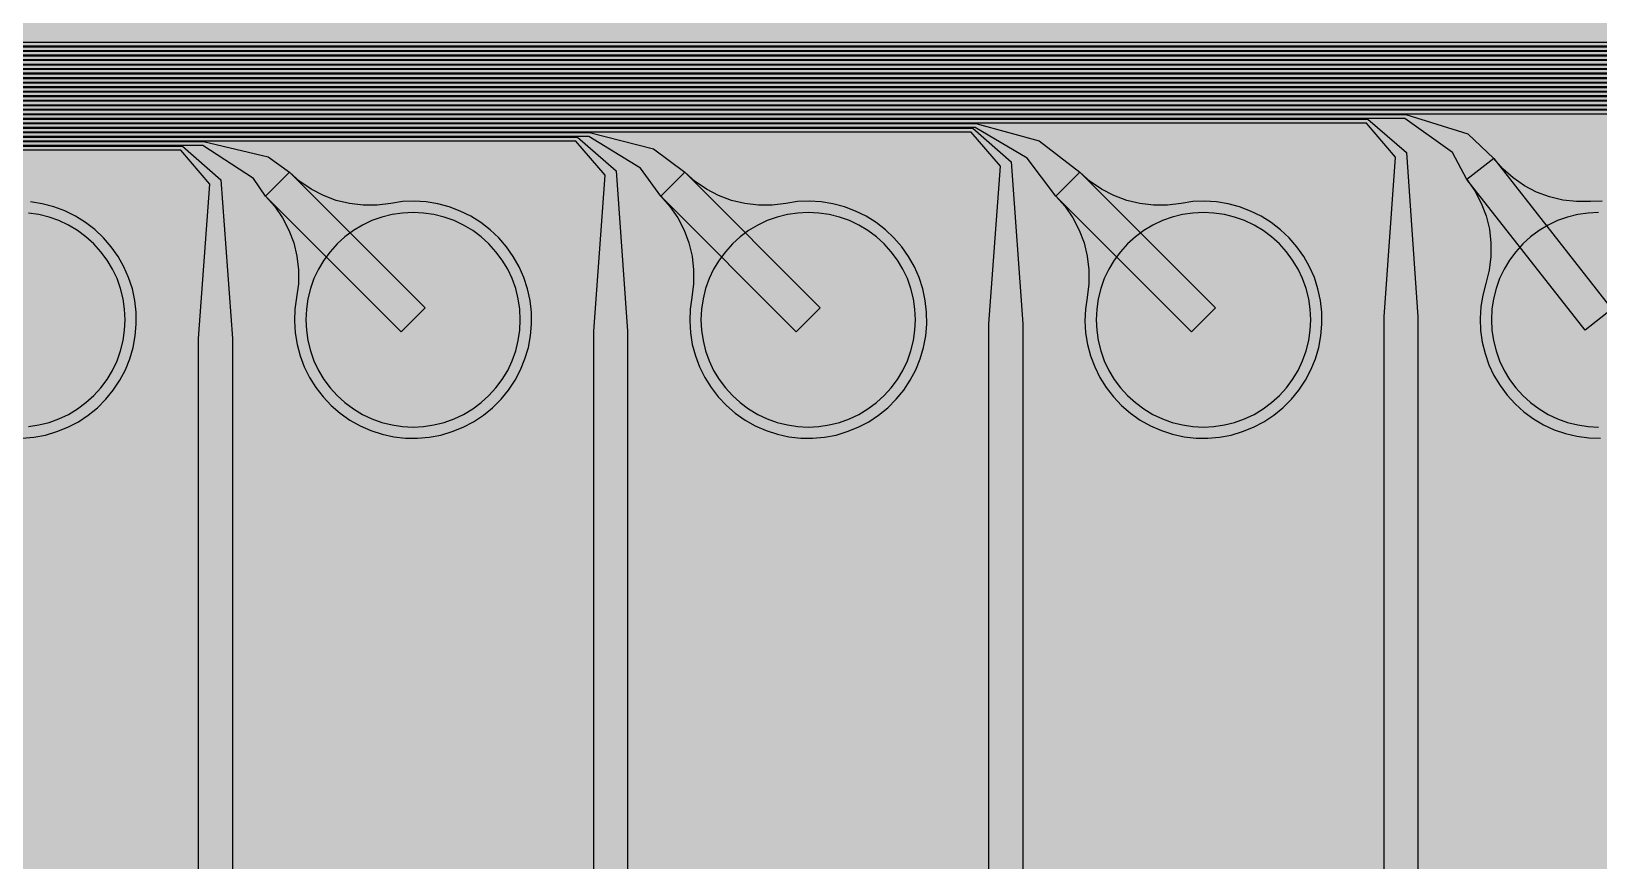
# Model space of a CAD drawing. Header units: metres. Extents: x -7231 to 10969, y -37556 to 1873.
# Drawn here: x -4007 to -2618, y -23520 to -22786 of the extents above; entities that cross this region are included whole.
import ezdxf

# ---------------------------------------------------------------- set-up
doc = ezdxf.new("R2010")
doc.units = ezdxf.units.M
for name, color, linetype in [('Metal1', 4, 'CONTINUOUS'), ('Metal2', 3, 'CONTINUOUS'), ('Polyimide', 7, 'CONTINUOUS'), ('Polyimide_Negative', 5, 'CONTINUOUS')]:
    doc.layers.add(name, color=color, linetype=linetype)

msp = doc.modelspace()

# ---------------------------------------------------------------- hatches: boundary and pattern name
at = {"layer": 'Polyimide'}
msp.add_hatch(color=7, dxfattribs=at).paths.add_polyline_path([(4065.7, -468), (4066.7, -502), (4068.5, -536), (4071.4, -570), (4075.5, -604), (4081, -638), (4088, -672), (4096.5, -706), (4106.6, -740), (4118.3, -774), (4131.6, -808), (4146.5, -842), (4162.9, -876), (4180.7, -910), (4199.8, -944), (4220.2, -978), (4241.7, -1012), (4264.2, -1046), (4287.5, -1080), (4311.5, -1114), (4336, -1148), (4360.9, -1182), (4385.9, -1216), (4410.9, -1250), (4435.7, -1284), (4460.2, -1318), (4484.2, -1352), (4507.5, -1385.9), (4530, -1419.9), (4551.5, -1453.9), (4571.9, -1487.9), (4591.1, -1521.9), (4608.9, -1555.9), (4625.3, -1589.9), (4640.1, -1623.9), (4653.4, -1657.9), (4665.1, -1691.9), (4675.2, -1725.9), (4683.7, -1759.9), (4690.7, -1793.9), (4696.2, -1827.9), (4700.3, -1861.9), (4703.2, -1895.9), (4705.1, -1929.9), (4706.1, -1963.9), (4706.4, -1997.9), (4706.5, -2031.9), (4706.5, -4793), (4710, -4838.4), (4720.2, -4882.7), (4737.1, -4925), (4760.1, -4964.2), (4788.9, -4999.5), (4822.6, -5030), (4860.5, -5055.1), (4901.8, -5074.2), (4901.8, -5074.2), (4970.7, -5105.2), (5034.7, -5145.3), (5092.8, -5193.5), (5143.8, -5249.2), (5186.9, -5311.2), (5221.2, -5378.4), (5246.2, -5449.7), (5261.4, -5523.7), (5266.5, -5599), (5261.4, -5674.3), (5246.2, -5748.3), (5221.2, -5819.6), (5186.9, -5886.8), (5143.8, -5948.8), (5092.8, -6004.5), (5034.7, -6052.7), (4970.7, -6092.8), (4901.8, -6123.8), (4860.5, -6142.9), (4822.6, -6168), (4788.9, -6198.5), (4760.1, -6233.8), (4737.1, -6273), (4720.2, -6315.3), (4710, -6359.6), (4706.5, -6405), (4706.5, -9221.5), (4710, -9266.9), (4720.2, -9311.2), (4737.1, -9353.5), (4760.1, -9392.7), (4788.9, -9428), (4822.6, -9458.5), (4860.5, -9483.6), (4901.8, -9502.7), (4970.7, -9533.7), (5034.7, -9573.8), (5092.8, -9622), (5143.8, -9677.7), (5186.9, -9739.7), (5221.2, -9806.9), (5246.2, -9878.2), (5261.4, -9952.2), (5266.5, -10027.5), (5261.4, -10102.8), (5246.2, -10176.8), (5221.2, -10248.1), (5186.9, -10315.3), (5143.8, -10377.3), (5092.8, -10433), (5034.7, -10481.2), (4970.7, -10521.3), (4901.8, -10552.3), (4860.5, -10571.4), (4822.6, -10596.5), (4788.9, -10627), (4760.1, -10662.3), (4737.1, -10701.5), (4720.2, -10743.8), (4710, -10788.1), (4706.5, -10833.5), (4706.5, -13650), (4710, -13695.4), (4720.2, -13739.7), (4737.1, -13782), (4760.1, -13821.2), (4788.9, -13856.5), (4822.6, -13887), (4860.5, -13912.1), (4901.8, -13931.2), (4970.7, -13962.2), (5034.7, -14002.2), (5092.8, -14050.5), (5143.8, -14106.2), (5186.9, -14168.2), (5221.2, -14235.4), (5246.2, -14306.7), (5261.4, -14380.7), (5266.5, -14456), (5261.4, -14531.3), (5246.2, -14605.3), (5221.2, -14676.5), (5186.9, -14743.8), (5143.8, -14805.8), (5092.8, -14861.5), (5034.7, -14909.7), (4970.7, -14949.8), (4901.8, -14980.8), (4860.5, -14999.9), (4822.6, -15025), (4788.9, -15055.5), (4760.1, -15090.8), (4737.1, -15130), (4720.2, -15172.3), (4710, -15216.6), (4706.5, -15262), (4706.5, -15456), (4720.9, -15750), (4764.1, -16041.3), (4835.7, -16326.8), (4934.9, -16604), (5060.7, -16870.2), (5212.1, -17122.7), (5387.5, -17359.2), (5585.2, -17577.3), (5803.3, -17775), (6039.8, -17950.4), (6292.3, -18101.8), (6558.4, -18227.6), (6835.6, -18326.8), (7121.2, -18398.3), (7412.4, -18441.5), (7706.5, -18456), (9969, -18456), (10047.4, -18459.8), (10125.1, -18471.4), (10201.2, -18490.4), (10275.2, -18516.9), (10346.1, -18550.5), (10413.5, -18590.8), (10476.5, -18637.6), (10534.7, -18690.3), (10587.4, -18748.5), (10634.2, -18811.5), (10674.5, -18878.9), (10708.1, -18949.8), (10734.6, -19023.8), (10753.6, -19099.9), (10765.2, -19177.6), (10769, -19256), (10769, -20895.8), (10730.2, -20951.4), (10694.6, -21009.1), (10662.2, -21068.6), (10633.2, -21129.9), (10607.6, -21192.7), (10585.5, -21256.7), (10566.9, -21322), (10552, -21388.1), (10540.8, -21455), (10533.4, -21522.3), (10529.6, -21590), (10529.6, -21657.8), (10533.4, -21725.5), (10540.8, -21792.9), (10552, -21859.7), (10566.9, -21925.9), (10585.5, -21991.1), (10607.6, -22055.2), (10633.2, -22117.9), (10662.2, -22179.2), (10694.6, -22238.7), (10730.2, -22296.4), (10769, -22352), (10769, -32454.2), (10728.7, -32510.5), (10691.7, -32568.9), (10658, -32629.3), (10627.8, -32691.6), (10601.2, -32755.4), (10578.2, -32820.7), (10558.9, -32887.1), (10543.4, -32954.5), (10531.8, -33022.7), (10524, -33091.4), (10520.1, -33160.5), (10520.1, -33229.7), (10524, -33298.8), (10531.8, -33367.5), (10543.4, -33435.7), (10558.9, -33503.1), (10578.2, -33569.5), (10601.2, -33634.8), (10627.8, -33698.6), (10658, -33760.8), (10691.7, -33821.3), (10728.7, -33879.7), (10769, -33936), (10769, -36556), (10765.2, -36634.4), (10753.6, -36712.1), (10734.6, -36788.2), (10708.1, -36862.1), (10674.5, -36933.1), (10634.2, -37000.5), (10587.4, -37063.5), (10534.7, -37121.7), (10476.5, -37174.4), (10413.5, -37221.2), (10346.1, -37261.5), (10275.2, -37295.1), (10201.2, -37321.6), (10125.1, -37340.6), (10047.4, -37352.1), (9969, -37356), (-6231, -37356), (-6309.4, -37352.1), (-6387.1, -37340.6), (-6463.2, -37321.6), (-6537.2, -37295.1), (-6608.1, -37261.5), (-6675.5, -37221.2), (-6738.5, -37174.4), (-6796.7, -37121.7), (-6849.4, -37063.5), (-6896.2, -37000.5), (-6936.5, -36933.1), (-6970.1, -36862.1), (-6996.6, -36788.2), (-7015.6, -36712.1), (-7027.2, -36634.4), (-7031, -36556), (-7031, -33936), (-6990.7, -33879.8), (-6953.7, -33821.3), (-6920, -33760.9), (-6889.8, -33698.6), (-6863.2, -33634.8), (-6840.2, -33569.5), (-6820.9, -33503.1), (-6805.4, -33435.7), (-6793.7, -33367.5), (-6785.9, -33298.8), (-6782, -33229.7), (-6782, -33160.5), (-6785.9, -33091.4), (-6793.7, -33022.7), (-6805.4, -32954.5), (-6820.9, -32887.1), (-6840.2, -32820.6), (-6863.2, -32755.4), (-6889.8, -32691.5), (-6920, -32629.3), (-6953.7, -32568.9), (-6990.7, -32510.4), (-7031, -32454.2), (-7031, -22364.8), (-6990.7, -22308.6), (-6953.7, -22250.1), (-6920, -22189.7), (-6889.8, -22127.5), (-6863.2, -22063.6), (-6840.2, -21998.4), (-6820.9, -21931.9), (-6805.4, -21864.5), (-6793.7, -21796.3), (-6785.9, -21727.6), (-6782, -21658.5), (-6782, -21589.3), (-6785.9, -21520.3), (-6793.7, -21451.5), (-6805.4, -21383.3), (-6820.9, -21315.9), (-6840.2, -21249.5), (-6863.2, -21184.2), (-6889.8, -21120.4), (-6920, -21058.1), (-6953.7, -20997.7), (-6990.7, -20939.3), (-7031, -20883), (-7031, -19256), (-7027.2, -19177.6), (-7015.6, -19099.9), (-6996.6, -19023.8), (-6970.1, -18949.8), (-6936.5, -18878.9), (-6896.2, -18811.5), (-6849.4, -18748.5), (-6796.7, -18690.3), (-6738.5, -18637.6), (-6675.5, -18590.8), (-6608.1, -18550.5), (-6537.2, -18516.9), (-6463.2, -18490.4), (-6387.1, -18471.4), (-6309.4, -18459.8), (-6231, -18456), (-3968.5, -18456), (-3674.4, -18441.5), (-3383.2, -18398.3), (-3097.6, -18326.8), (-2820.4, -18227.6), (-2554.3, -18101.8), (-2301.8, -17950.4), (-2065.3, -17775), (-1847.2, -17577.3), (-1649.5, -17359.2), (-1474.1, -17122.7), (-1322.7, -16870.2), (-1196.9, -16604), (-1097.7, -16326.8), (-1026.1, -16041.3), (-982.9, -15750), (-968.5, -15456), (-968.5, -15262), (-972, -15216.6), (-982.2, -15172.3), (-999.1, -15130), (-1022.1, -15090.8), (-1050.9, -15055.5), (-1084.6, -15025), (-1122.5, -14999.9), (-1163.8, -14980.8), (-1232.7, -14949.8), (-1296.7, -14909.7), (-1354.8, -14861.5), (-1405.8, -14805.8), (-1448.9, -14743.8), (-1483.2, -14676.5), (-1508.2, -14605.3), (-1523.4, -14531.3), (-1528.5, -14456), (-1523.4, -14380.7), (-1508.2, -14306.7), (-1483.2, -14235.4), (-1448.9, -14168.2), (-1405.8, -14106.2), (-1354.8, -14050.5), (-1296.7, -14002.2), (-1232.7, -13962.2), (-1163.8, -13931.2), (-1122.5, -13912.1), (-1084.6, -13887), (-1050.9, -13856.5), (-1022.1, -13821.2), (-999.1, -13782), (-982.2, -13739.7), (-972, -13695.4), (-968.5, -13650), (-968.5, -12309.6), (-972, -12264.3), (-982.2, -12219.9), (-999.1, -12177.7), (-1022.1, -12138.5), (-1050.9, -12103.2), (-1084.6, -12072.6), (-1122.5, -12047.5), (-1163.8, -12028.5), (-1232.7, -11997.4), (-1296.7, -11957.4), (-1354.8, -11909.1), (-1405.8, -11853.5), (-1448.9, -11791.5), (-1483.2, -11724.2), (-1508.2, -11653), (-1523.4, -11579), (-1528.5, -11503.7), (-1523.4, -11428.3), (-1508.2, -11354.4), (-1483.2, -11283.1), (-1448.9, -11215.9), (-1405.8, -11153.8), (-1354.8, -11098.2), (-1296.7, -11049.9), (-1232.7, -11009.9), (-1163.8, -10978.8), (-1122.5, -10959.8), (-1084.6, -10934.7), (-1050.9, -10904.1), (-1022.1, -10868.9), (-999.1, -10829.6), (-982.2, -10787.4), (-972, -10743), (-968.5, -10697.7), (-968.5, -9357.3), (-972, -9311.9), (-982.2, -9267.6), (-999.1, -9225.4), (-1022.1, -9186.1), (-1050.9, -9150.8), (-1084.6, -9120.3), (-1122.5, -9095.2), (-1163.8, -9076.2), (-1163.8, -9076.2), (-1232.7, -9045.1), (-1296.7, -9005.1), (-1354.8, -8956.8), (-1405.8, -8901.1), (-1448.9, -8839.1), (-1483.2, -8771.9), (-1508.2, -8700.6), (-1523.4, -8626.7), (-1528.5, -8551.3), (-1523.4, -8476), (-1508.2, -8402), (-1483.2, -8330.8), (-1448.9, -8263.5), (-1405.8, -8201.5), (-1354.8, -8145.9), (-1296.7, -8097.6), (-1232.7, -8057.6), (-1163.8, -8026.5), (-1163.8, -8026.5), (-1122.5, -8007.4), (-1084.6, -7982.4), (-1050.9, -7951.8), (-1022.1, -7916.5), (-999.1, -7877.3), (-982.2, -7835), (-972, -7790.7), (-968.5, -7745.4), (-968.5, -6405), (-972, -6359.6), (-982.2, -6315.3), (-999.1, -6273), (-1022.1, -6233.8), (-1050.9, -6198.5), (-1084.6, -6168), (-1122.5, -6142.9), (-1163.8, -6123.8), (-1163.8, -6123.8), (-1232.7, -6092.8), (-1296.7, -6052.7), (-1354.8, -6004.5), (-1405.8, -5948.8), (-1448.9, -5886.8), (-1483.2, -5819.6), (-1508.2, -5748.3), (-1523.4, -5674.3), (-1528.5, -5599), (-1523.4, -5523.7), (-1508.2, -5449.7), (-1483.2, -5378.4), (-1448.9, -5311.2), (-1405.8, -5249.2), (-1354.8, -5193.5), (-1296.7, -5145.3), (-1232.7, -5105.2), (-1163.8, -5074.2), (-1163.8, -5074.2), (-1122.5, -5055.1), (-1084.6, -5030), (-1050.9, -4999.5), (-1022.1, -4964.2), (-999.1, -4925), (-982.2, -4882.7), (-972, -4838.4), (-968.5, -4793), (-968.5, -2031.9), (-968.4, -1997.9), (-968.1, -1963.9), (-967.1, -1929.9), (-965.2, -1895.9), (-962.2, -1861.9), (-958, -1827.9), (-952.4, -1793.9), (-945.3, -1759.9), (-936.6, -1725.9), (-926.4, -1691.9), (-914.4, -1657.9), (-900.9, -1623.9), (-885.7, -1589.9), (-869.1, -1555.9), (-850.9, -1521.9), (-831.4, -1487.9), (-810.6, -1453.9), (-788.7, -1419.9), (-765.8, -1385.9), (-742.1, -1352), (-717.6, -1318), (-692.7, -1284), (-667.4, -1250), (-641.9, -1216), (-616.4, -1182), (-591.1, -1148), (-566.1, -1114), (-541.7, -1080), (-517.9, -1046), (-495, -1012), (-473.1, -978), (-452.4, -944), (-432.8, -910), (-414.7, -876), (-398, -842), (-382.9, -808), (-369.3, -774), (-357.4, -740), (-347.1, -706), (-338.4, -672), (-331.3, -638), (-325.7, -604), (-321.5, -570), (-318.6, -536), (-316.7, -502), (-315.7, -468), (-315.3, -434), (-315.2, -400), (-315.2, 401), (-315.2, 451), (-315.2, 1644), (-270.2, 1644), (-270, 1637.1), (-269.4, 1630.3), (-268.2, 1623.5), (-266.7, 1616.8), (-264.7, 1610.2), (-262.3, 1603.8), (-259.4, 1597.6), (-256.2, 1591.5), (-252.6, 1585.7), (-248.6, 1580.1), (-244.2, 1574.8), (-239.5, 1569.8), (-234.5, 1565.1), (-229.2, 1560.7), (-223.6, 1556.7), (-217.8, 1553.1), (-211.7, 1549.8), (-205.4, 1547), (-199, 1544.6), (-192.4, 1542.6), (-185.7, 1541), (-179, 1539.9), (-172.1, 1539.2), (-165.2, 1539), (-158.4, 1539.2), (-151.5, 1539.9), (-144.8, 1541), (-138.1, 1542.6), (-131.5, 1544.6), (-125.1, 1547), (-118.8, 1549.8), (-112.8, 1553.1), (-106.9, 1556.7), (-101.3, 1560.7), (-96, 1565.1), (-91, 1569.8), (-86.3, 1574.8), (-81.9, 1580.1), (-77.9, 1585.7), (-74.3, 1591.5), (-71.1, 1597.6), (-68.2, 1603.8), (-65.8, 1610.2), (-63.8, 1616.8), (-62.3, 1623.5), (-61.1, 1630.3), (-60.5, 1637.1), (-60.2, 1644), (1853, 1644), (1853, 1573), (3815.2, 1573), (3815.5, 1579.5), (3816.1, 1586.1), (3817.2, 1592.5), (3818.7, 1598.9), (3820.6, 1605.1), (3822.9, 1611.3), (3825.6, 1617.2), (3828.6, 1623), (3832.1, 1628.6), (3835.9, 1633.9), (3840.1, 1638.9), (3844.5, 1643.7), (3849.3, 1648.2), (3854.4, 1652.3), (3859.7, 1656.1), (3865.2, 1659.6), (3871, 1662.7), (3877, 1665.4), (3883.1, 1667.7), (3889.4, 1669.6), (3895.7, 1671.1), (3902.2, 1672.1), (3908.7, 1672.8), (3915.2, 1673), (3921.8, 1672.8), (3928.3, 1672.1), (3934.8, 1671.1), (3941.1, 1669.6), (3947.4, 1667.7), (3953.5, 1665.4), (3959.5, 1662.7), (3965.2, 1659.6), (3970.8, 1656.1), (3976.1, 1652.3), (3981.2, 1648.2), (3986, 1643.7), (3990.4, 1638.9), (3994.6, 1633.9), (3998.4, 1628.6), (4001.9, 1623), (4004.9, 1617.2), (4007.6, 1611.3), (4009.9, 1605.1), (4011.8, 1598.9), (4013.3, 1592.5), (4014.4, 1586.1), (4015, 1579.5), (4015.2, 1573), (4065.2, 1573), (4065.2, 451), (4065.2, 401), (4065.2, -400), (4065.3, -434), (4065.7, -468)])

# ---------------------------------------------------------------- linework, layer by layer
at = {"layer": 'Metal1'}
for points in [[(681.7, -24102.7), (-5834.2, -24102.7), (-5865.2, -24071.7), (-5865.2, -22830.3), (-5834.2, -22799.2), (-22.8, -22799.2)], [(-24.2, -22802.8), (-5832.8, -22802.8), (-5861.7, -22831.7), (-5861.7, -24070.3), (-5832.8, -24099.2), (680.3, -24099.2)], [(673.7, -24094.7), (-5826.2, -24094.7), (-5857.2, -24063.7), (-5857.2, -22838.3), (-5826.2, -22807.2), (-372.8, -22807.2)], [(-374.2, -22810.8), (-5824.8, -22810.8), (-5853.7, -22839.7), (-5853.7, -24062.3), (-5824.8, -24091.2), (672.3, -24091.2)], [(665.7, -24086.7), (-5818.2, -24086.7), (-5849.2, -24055.7), (-5849.2, -22846.3), (-5818.2, -22815.2), (-722.8, -22815.2)], [(-724.2, -22818.8), (-5816.8, -22818.8), (-5845.7, -22847.7), (-5845.7, -24054.3), (-5816.8, -24083.2), (664.3, -24083.2)], [(657.7, -24078.7), (-5810.2, -24078.7), (-5841.2, -24047.7), (-5841.2, -22854.3), (-5810.2, -22823.2), (-1072.8, -22823.2)], [(-1074.2, -22826.8), (-5808.8, -22826.8), (-5837.7, -22855.7), (-5837.7, -24046.3), (-5808.8, -24075.2), (656.3, -24075.2)], [(649.7, -24070.7), (-5802.2, -24070.7), (-5833.2, -24039.7), (-5833.2, -22862.3), (-5802.2, -22831.2), (-1422.8, -22831.2)], [(-1424.2, -22834.8), (-5800.8, -22834.8), (-5829.7, -22863.7), (-5829.7, -24038.3), (-5800.8, -24067.2), (648.3, -24067.2)], [(641.7, -24062.7), (-5794.2, -24062.7), (-5825.2, -24031.7), (-5825.2, -22870.3), (-5794.2, -22839.2), (-1772.8, -22839.2)], [(-1774.2, -22842.8), (-5792.8, -22842.8), (-5821.7, -22871.7), (-5821.7, -24030.3), (-5792.8, -24059.2), (640.3, -24059.2)], [(633.7, -24054.7), (-5786.2, -24054.7), (-5817.2, -24023.7), (-5817.2, -22878.3), (-5786.2, -22847.2), (-2122.8, -22847.2)], [(-2124.2, -22850.8), (-5784.8, -22850.8), (-5813.7, -22879.7), (-5813.7, -24022.3), (-5784.8, -24051.2), (632.3, -24051.2)], [(625.7, -24046.7), (-5778.2, -24046.7), (-5809.2, -24015.7), (-5809.2, -22886.3), (-5778.2, -22855.2), (-2472.8, -22855.2)], [(-2474.2, -22858.8), (-5776.8, -22858.8), (-5805.7, -22887.7), (-5805.7, -24014.3), (-5776.8, -24043.2), (624.3, -24043.2)], [(617.7, -24038.7), (-5770.2, -24038.7), (-5801.2, -24007.7), (-5801.2, -22894.3), (-5770.2, -22863.2), (-2822.8, -22863.2), (-2788.7, -22893), (-2778.5, -23038.3), (-2778.5, -23781), (-2808.5, -23781), (-2808.5, -23038.3), (-2798.3, -22897), (-2824.2, -22866.8), (-5768.8, -22866.8), (-5797.7, -22895.7), (-5797.7, -24006.3), (-5768.8, -24035.2), (616.3, -24035.2)], [(609.7, -24030.7), (-5762.2, -24030.7), (-5793.2, -23999.7), (-5793.2, -22902.3), (-5762.2, -22871.2), (-3172.8, -22871.2), (-3138.7, -22901), (-3128.5, -23044.7), (-3128.5, -23781), (-3158.5, -23781), (-3158.5, -23044.7), (-3148.3, -22905), (-3174.2, -22874.8), (-5760.8, -22874.8), (-5789.7, -22903.7), (-5789.7, -23998.3), (-5760.8, -24027.2), (608.3, -24027.2)], [(601.7, -24022.7), (-5754.2, -24022.7), (-5785.2, -23991.7), (-5785.2, -22910.3), (-5754.2, -22879.2), (-3522.8, -22879.2), (-3488.7, -22909), (-3478.5, -23051.1), (-3478.5, -23781), (-3508.5, -23781), (-3508.5, -23051.1), (-3498.3, -22913), (-3524.2, -22882.8), (-5752.8, -22882.8), (-5781.7, -22911.7), (-5781.7, -23990.3), (-5752.8, -24019.2), (600.3, -24019.2)], [(593.7, -24014.7), (-5746.2, -24014.7), (-5777.2, -23983.7), (-5777.2, -22918.3), (-5746.2, -22887.2), (-3872.8, -22887.2), (-3838.6, -22917), (-3828.5, -23057.5), (-3828.5, -23781), (-3858.5, -23781), (-3858.5, -23057.5), (-3848.4, -22921), (-3874.2, -22890.8), (-5744.8, -22890.8), (-5773.7, -22919.7), (-5773.7, -23982.3), (-5744.8, -24011.2), (592.3, -24011.2)]]:
    msp.add_lwpolyline(points, dxfattribs=at)
at = {"layer": 'Metal2'}
for points in [[(685.7, -24106.7), (-5838.2, -24106.7), (-5869.2, -24075.7), (-5869.2, -22826.3), (-5838.2, -22795.2), (10.8, -22795.2)], [(9.8, -22798.8), (-5836.8, -22798.8), (-5865.7, -22827.7), (-5865.7, -24074.3), (-5836.8, -24103.2), (684.3, -24103.2)], [(677.7, -24098.7), (-5830.2, -24098.7), (-5861.2, -24067.7), (-5861.2, -22834.3), (-5830.2, -22803.2), (-339.3, -22803.2)], [(-340.2, -22806.8), (-5828.8, -22806.8), (-5857.7, -22835.7), (-5857.7, -24066.3), (-5828.8, -24095.2), (676.3, -24095.2)], [(669.7, -24090.7), (-5822.2, -24090.7), (-5853.2, -24059.7), (-5853.2, -22842.3), (-5822.2, -22811.2), (-689.3, -22811.2)], [(-690.2, -22814.8), (-5820.8, -22814.8), (-5849.7, -22843.7), (-5849.7, -24058.3), (-5820.8, -24087.2), (668.3, -24087.2)], [(661.7, -24082.7), (-5814.2, -24082.7), (-5845.2, -24051.7), (-5845.2, -22850.3), (-5814.2, -22819.2), (-1039.3, -22819.2)], [(-1040.2, -22822.7), (-5812.8, -22822.7), (-5841.7, -22851.7), (-5841.7, -24050.3), (-5812.8, -24079.2), (660.3, -24079.2)], [(653.7, -24074.7), (-5806.2, -24074.7), (-5837.2, -24043.7), (-5837.2, -22858.3), (-5806.2, -22827.2), (-1389.3, -22827.2)], [(-1390.2, -22830.8), (-5804.8, -22830.8), (-5833.7, -22859.7), (-5833.7, -24042.3), (-5804.8, -24071.2), (652.3, -24071.2)], [(645.7, -24066.7), (-5798.2, -24066.7), (-5829.2, -24035.7), (-5829.2, -22866.3), (-5798.2, -22835.2), (-1739.3, -22835.2)], [(-1740.1, -22838.8), (-5796.8, -22838.8), (-5825.7, -22867.7), (-5825.7, -24034.3), (-5796.8, -24063.2), (644.3, -24063.2)], [(637.7, -24058.7), (-5790.2, -24058.7), (-5821.2, -24027.7), (-5821.2, -22874.3), (-5790.2, -22843.2), (-2089.3, -22843.2)], [(-2090.1, -22846.8), (-5788.8, -22846.8), (-5817.7, -22875.7), (-5817.7, -24026.3), (-5788.8, -24055.2), (636.3, -24055.2)], [(629.7, -24050.7), (-5782.2, -24050.7), (-5813.2, -24019.7), (-5813.2, -22882.3), (-5782.2, -22851.2), (-2439.3, -22851.2)], [(-2440.1, -22854.7), (-5780.8, -22854.7), (-5809.7, -22883.7), (-5809.7, -24018.3), (-5780.8, -24047.2), (628.3, -24047.2)], [(621.7, -24042.7), (-5774.2, -24042.7), (-5805.2, -24011.7), (-5805.2, -22890.3), (-5774.2, -22859.2), (-2789.3, -22859.2), (-2734.5, -22876.3), (-2711.4, -22898.2), (-2606.7, -23031.7), (-2630.3, -23050.3), (-2735.1, -22916.7), (-2747.9, -22892.9), (-2790.1, -22862.8), (-5772.8, -22862.8), (-5801.7, -22891.7), (-5801.7, -24010.3), (-5772.8, -24039.2), (620.3, -24039.2)], [(613.7, -24034.7), (-5766.2, -24034.7), (-5797.2, -24003.7), (-5797.2, -22898.3), (-5766.2, -22867.2), (-3170.2, -22867.2), (-3114.1, -22882.4), (-3077.9, -22910.4), (-2957.9, -23030.4), (-2979.1, -23051.6), (-3099.1, -22931.6), (-3124.5, -22898), (-3170.8, -22870.8), (-5764.8, -22870.8), (-5793.7, -22899.7), (-5793.7, -24002.3), (-5764.8, -24031.2), (612.3, -24031.2)], [(605.7, -24026.7), (-5758.2, -24026.7), (-5789.2, -23995.7), (-5789.2, -22906.3), (-5758.2, -22875.2), (-3512.2, -22875.2), (-3455.5, -22889.6), (-3427.9, -22910.4), (-3307.9, -23030.4), (-3329.1, -23051.6), (-3449.1, -22931.6), (-3467, -22906.8), (-3512.8, -22878.8), (-5756.8, -22878.8), (-5785.7, -22907.7), (-5785.7, -23994.3), (-5756.8, -24023.2), (604.3, -24023.2)], [(597.7, -24018.7), (-5750.2, -24018.7), (-5781.2, -23987.7), (-5781.2, -22914.3), (-5750.2, -22883.2), (-3854.2, -22883.2), (-3796.8, -22896.6), (-3777.9, -22910.4), (-3657.9, -23030.4), (-3679.1, -23051.6), (-3799.1, -22931.6), (-3809.7, -22915.9), (-3854.8, -22886.7), (-5748.8, -22886.7), (-5777.7, -22915.7), (-5777.7, -23986.3), (-5748.8, -24015.2), (596.3, -24015.2)], [(-2615.3, -22936), (-2625.8, -22936.3), (-2638, -22936.4), (-2650.1, -22935), (-2661.9, -22932.1), (-2673.4, -22927.9), (-2684.2, -22922.3), (-2694.2, -22915.4), (-2703.4, -22907.3), (-2711.4, -22898.2), (-2735.1, -22916.7), (-2735.1, -22916.7), (-2728.1, -22926.8), (-2722.5, -22937.6), (-2718.2, -22949), (-2715.3, -22960.8), (-2713.9, -22972.9), (-2713.9, -22985.1), (-2715.5, -22997.2), (-2718.5, -23009), (-2721.2, -23019.1), (-2722.9, -23029.4), (-2723.5, -23039.9), (-2723.1, -23050.4), (-2721.6, -23060.7), (-2719.1, -23070.9), (-2715.7, -23080.8), (-2711.2, -23090.3), (-2705.8, -23099.3), (-2699.6, -23107.7), (-2692.5, -23115.5), (-2684.7, -23122.5), (-2676.3, -23128.7), (-2667.3, -23134), (-2657.8, -23138.4), (-2647.8, -23141.8), (-2637.7, -23144.2), (-2627.3, -23145.6), (-2616.8, -23146)], [(-4014.7, -23145.9), (-4004.3, -23145), (-3994, -23143.1), (-3983.9, -23140.1), (-3974.2, -23136.2), (-3964.9, -23131.3), (-3956.2, -23125.5), (-3948.1, -23118.9), (-3940.6, -23111.4), (-3934, -23103.3), (-3928.2, -23094.6), (-3923.3, -23085.3), (-3919.4, -23075.6), (-3916.4, -23065.5), (-3914.5, -23055.2), (-3913.6, -23044.8), (-3913.7, -23034.3), (-3914.9, -23023.9), (-3917.1, -23013.6), (-3920.4, -23003.6), (-3924.6, -22994), (-3929.8, -22984.9), (-3935.8, -22976.3), (-3942.7, -22968.4), (-3950.3, -22961.2), (-3958.6, -22954.8), (-3967.5, -22949.2), (-3976.9, -22944.6), (-3986.7, -22940.9), (-3996.9, -22938.3), (-4007.2, -22936.6)]]:
    msp.add_lwpolyline(points, dxfattribs=at)
for points in [[(-3799.1, -22931.6), (-3791, -22940.7), (-3784.1, -22950.8), (-3778.5, -22961.6), (-3774.2, -22973), (-3771.4, -22984.8), (-3770, -22996.9), (-3770, -23009.1), (-3771.6, -23021.2), (-3773.1, -23031.6), (-3773.5, -23042), (-3772.9, -23052.5), (-3771.2, -23062.8), (-3768.5, -23073), (-3764.8, -23082.8), (-3760.2, -23092.2), (-3754.6, -23101.1), (-3748.2, -23109.3), (-3741, -23116.9), (-3733.1, -23123.8), (-3724.5, -23129.8), (-3715.4, -23135), (-3705.8, -23139.2), (-3695.8, -23142.4), (-3685.6, -23144.6), (-3675.1, -23145.8), (-3664.7, -23145.9), (-3654.2, -23145), (-3643.9, -23143.1), (-3633.9, -23140.1), (-3624.2, -23136.2), (-3614.9, -23131.3), (-3606.2, -23125.5), (-3598.1, -23118.9), (-3590.6, -23111.4), (-3584, -23103.3), (-3578.2, -23094.6), (-3573.3, -23085.3), (-3569.4, -23075.6), (-3566.4, -23065.6), (-3564.5, -23055.3), (-3563.6, -23044.8), (-3563.7, -23034.4), (-3564.9, -23023.9), (-3567.1, -23013.7), (-3570.3, -23003.7), (-3574.5, -22994.1), (-3579.7, -22985), (-3585.7, -22976.4), (-3592.6, -22968.5), (-3600.2, -22961.3), (-3608.4, -22954.9), (-3617.3, -22949.3), (-3626.7, -22944.7), (-3636.5, -22941), (-3646.7, -22938.3), (-3657, -22936.6), (-3667.5, -22936), (-3677.9, -22936.4), (-3688.3, -22937.9), (-3700.4, -22939.5), (-3712.6, -22939.5), (-3724.7, -22938.1), (-3736.5, -22935.3), (-3747.9, -22931), (-3758.7, -22925.4), (-3768.8, -22918.5), (-3777.9, -22910.4), (-3799.1, -22931.6)], [(-3449.1, -22931.6), (-3441, -22940.7), (-3434.1, -22950.8), (-3428.5, -22961.6), (-3424.2, -22973), (-3421.4, -22984.8), (-3420, -22996.9), (-3420, -23009.1), (-3421.6, -23021.2), (-3423.1, -23031.6), (-3423.5, -23042), (-3422.9, -23052.5), (-3421.2, -23062.8), (-3418.5, -23073), (-3414.8, -23082.8), (-3410.2, -23092.2), (-3404.6, -23101.1), (-3398.2, -23109.3), (-3391, -23116.9), (-3383.1, -23123.8), (-3374.5, -23129.8), (-3365.4, -23135), (-3355.8, -23139.2), (-3345.8, -23142.4), (-3335.6, -23144.6), (-3325.1, -23145.8), (-3314.7, -23145.9), (-3304.2, -23145), (-3293.9, -23143.1), (-3283.9, -23140.1), (-3274.2, -23136.2), (-3264.9, -23131.3), (-3256.2, -23125.5), (-3248.1, -23118.9), (-3240.6, -23111.4), (-3234, -23103.3), (-3228.2, -23094.6), (-3223.3, -23085.3), (-3219.4, -23075.6), (-3216.4, -23065.6), (-3214.5, -23055.3), (-3213.6, -23044.8), (-3213.7, -23034.4), (-3214.9, -23023.9), (-3217.1, -23013.7), (-3220.3, -23003.7), (-3224.5, -22994.1), (-3229.7, -22985), (-3235.7, -22976.4), (-3242.6, -22968.5), (-3250.2, -22961.3), (-3258.4, -22954.9), (-3267.3, -22949.3), (-3276.7, -22944.7), (-3286.5, -22941), (-3296.7, -22938.3), (-3307, -22936.6), (-3317.5, -22936), (-3327.9, -22936.4), (-3338.3, -22937.9), (-3350.4, -22939.5), (-3362.6, -22939.5), (-3374.7, -22938.1), (-3386.5, -22935.3), (-3397.9, -22931), (-3408.7, -22925.4), (-3418.8, -22918.5), (-3427.9, -22910.4), (-3449.1, -22931.6)], [(-3099.1, -22931.6), (-3091, -22940.7), (-3084.1, -22950.8), (-3078.5, -22961.6), (-3074.2, -22973), (-3071.4, -22984.8), (-3070, -22996.9), (-3070, -23009.1), (-3071.6, -23021.2), (-3073.1, -23031.6), (-3073.5, -23042), (-3072.9, -23052.5), (-3071.2, -23062.8), (-3068.5, -23073), (-3064.8, -23082.8), (-3060.2, -23092.2), (-3054.6, -23101.1), (-3048.2, -23109.3), (-3041, -23116.9), (-3033.1, -23123.8), (-3024.5, -23129.8), (-3015.4, -23135), (-3005.8, -23139.2), (-2995.8, -23142.4), (-2985.6, -23144.6), (-2975.1, -23145.8), (-2964.7, -23145.9), (-2954.2, -23145), (-2943.9, -23143.1), (-2933.9, -23140.1), (-2924.2, -23136.2), (-2914.9, -23131.3), (-2906.2, -23125.5), (-2898.1, -23118.9), (-2890.6, -23111.4), (-2884, -23103.3), (-2878.2, -23094.6), (-2873.3, -23085.3), (-2869.4, -23075.6), (-2866.4, -23065.6), (-2864.5, -23055.3), (-2863.6, -23044.8), (-2863.7, -23034.4), (-2864.9, -23023.9), (-2867.1, -23013.7), (-2870.3, -23003.7), (-2874.5, -22994.1), (-2879.7, -22985), (-2885.7, -22976.4), (-2892.6, -22968.5), (-2900.2, -22961.3), (-2908.4, -22954.9), (-2917.3, -22949.3), (-2926.7, -22944.7), (-2936.5, -22941), (-2946.7, -22938.3), (-2957, -22936.6), (-2967.5, -22936), (-2977.9, -22936.4), (-2988.3, -22937.9), (-3000.4, -22939.5), (-3012.6, -22939.5), (-3024.7, -22938.1), (-3036.5, -22935.3), (-3047.9, -22931), (-3058.7, -22925.4), (-3068.8, -22918.5), (-3077.9, -22910.4), (-3099.1, -22931.6)]]:
    msp.add_lwpolyline(points, close=True, dxfattribs=at)
at = {"layer": 'Polyimide_Negative'}
for points in [[(-4009.2, -23135.5), (-4000, -23134.2), (-3990.9, -23131.9), (-3982.1, -23128.8), (-3973.7, -23124.8), (-3965.7, -23120), (-3958.2, -23114.4), (-3951.3, -23108.2), (-3945.1, -23101.3), (-3939.5, -23093.8), (-3934.7, -23085.8), (-3930.7, -23077.4), (-3927.6, -23068.6), (-3925.3, -23059.5), (-3924, -23050.3), (-3923.5, -23041), (-3923.5, -23041), (-3924, -23031.7), (-3925.3, -23022.5), (-3927.6, -23013.4), (-3930.7, -23004.6), (-3934.7, -22996.2), (-3939.5, -22988.2), (-3945.1, -22980.7), (-3951.3, -22973.8), (-3958.2, -22967.6), (-3965.7, -22962), (-3973.7, -22957.2), (-3982.1, -22953.2), (-3990.9, -22950.1), (-4000, -22947.8), (-4009.2, -22946.5)], [(-2618.5, -22946), (-2627.8, -22946.5), (-2637, -22947.8), (-2646.1, -22950.1), (-2654.9, -22953.2), (-2663.3, -22957.2), (-2671.3, -22962), (-2678.8, -22967.6), (-2685.7, -22973.8), (-2691.9, -22980.7), (-2697.5, -22988.2), (-2702.3, -22996.2), (-2706.3, -23004.6), (-2709.4, -23013.4), (-2711.7, -23022.5), (-2713, -23031.7), (-2713.5, -23041), (-2713, -23050.3), (-2711.7, -23059.5), (-2709.4, -23068.6), (-2706.3, -23077.4), (-2702.3, -23085.8), (-2697.5, -23093.8), (-2691.9, -23101.3), (-2685.7, -23108.2), (-2678.8, -23114.4), (-2671.3, -23120), (-2663.3, -23124.8), (-2654.9, -23128.8), (-2646.1, -23131.9), (-2637, -23134.2), (-2627.8, -23135.5), (-2618.5, -23136)]]:
    msp.add_lwpolyline(points, dxfattribs=at)
for points in [[(-3573.5, -23041), (-3574, -23031.7), (-3575.3, -23022.5), (-3577.6, -23013.4), (-3580.7, -23004.6), (-3584.7, -22996.2), (-3589.5, -22988.2), (-3595.1, -22980.7), (-3601.3, -22973.8), (-3608.2, -22967.6), (-3615.7, -22962), (-3623.7, -22957.2), (-3632.1, -22953.2), (-3640.9, -22950.1), (-3650, -22947.8), (-3659.2, -22946.5), (-3668.5, -22946), (-3677.8, -22946.5), (-3687, -22947.8), (-3696.1, -22950.1), (-3704.9, -22953.2), (-3713.3, -22957.2), (-3721.3, -22962), (-3728.8, -22967.6), (-3735.7, -22973.8), (-3741.9, -22980.7), (-3747.5, -22988.2), (-3752.3, -22996.2), (-3756.3, -23004.6), (-3759.4, -23013.4), (-3761.7, -23022.5), (-3763, -23031.7), (-3763.5, -23041), (-3763, -23050.3), (-3761.7, -23059.5), (-3759.4, -23068.6), (-3756.3, -23077.4), (-3752.3, -23085.8), (-3747.5, -23093.8), (-3741.9, -23101.3), (-3735.7, -23108.2), (-3728.8, -23114.4), (-3721.3, -23120), (-3713.3, -23124.8), (-3704.9, -23128.8), (-3696.1, -23131.9), (-3687, -23134.2), (-3677.8, -23135.5), (-3668.5, -23136), (-3659.2, -23135.5), (-3650, -23134.2), (-3640.9, -23131.9), (-3632.1, -23128.8), (-3623.7, -23124.8), (-3615.7, -23120), (-3608.2, -23114.4), (-3601.3, -23108.2), (-3595.1, -23101.3), (-3589.5, -23093.8), (-3584.7, -23085.8), (-3580.7, -23077.4), (-3577.6, -23068.6), (-3575.3, -23059.5), (-3574, -23050.3), (-3573.5, -23041)], [(-3223.5, -23041), (-3224, -23031.7), (-3225.3, -23022.5), (-3227.6, -23013.4), (-3230.7, -23004.6), (-3234.7, -22996.2), (-3239.5, -22988.2), (-3245.1, -22980.7), (-3251.3, -22973.8), (-3258.2, -22967.6), (-3265.7, -22962), (-3273.7, -22957.2), (-3282.1, -22953.2), (-3290.9, -22950.1), (-3300, -22947.8), (-3309.2, -22946.5), (-3318.5, -22946), (-3327.8, -22946.5), (-3337, -22947.8), (-3346.1, -22950.1), (-3354.9, -22953.2), (-3363.3, -22957.2), (-3371.3, -22962), (-3378.8, -22967.6), (-3385.7, -22973.8), (-3391.9, -22980.7), (-3397.5, -22988.2), (-3402.3, -22996.2), (-3406.3, -23004.6), (-3409.4, -23013.4), (-3411.7, -23022.5), (-3413, -23031.7), (-3413.5, -23041), (-3413, -23050.3), (-3411.7, -23059.5), (-3409.4, -23068.6), (-3406.3, -23077.4), (-3402.3, -23085.8), (-3397.5, -23093.8), (-3391.9, -23101.3), (-3385.7, -23108.2), (-3378.8, -23114.4), (-3371.3, -23120), (-3363.3, -23124.8), (-3354.9, -23128.8), (-3346.1, -23131.9), (-3337, -23134.2), (-3327.8, -23135.5), (-3318.5, -23136), (-3309.2, -23135.5), (-3300, -23134.2), (-3290.9, -23131.9), (-3282.1, -23128.8), (-3273.7, -23124.8), (-3265.7, -23120), (-3258.2, -23114.4), (-3251.3, -23108.2), (-3245.1, -23101.3), (-3239.5, -23093.8), (-3234.7, -23085.8), (-3230.7, -23077.4), (-3227.6, -23068.6), (-3225.3, -23059.5), (-3224, -23050.3), (-3223.5, -23041)], [(-2873.5, -23041), (-2874, -23031.7), (-2875.3, -23022.5), (-2877.6, -23013.4), (-2880.7, -23004.6), (-2884.7, -22996.2), (-2889.5, -22988.2), (-2895.1, -22980.7), (-2901.3, -22973.8), (-2908.2, -22967.6), (-2915.7, -22962), (-2923.7, -22957.2), (-2932.1, -22953.2), (-2940.9, -22950.1), (-2950, -22947.8), (-2959.2, -22946.5), (-2968.5, -22946), (-2977.8, -22946.5), (-2987, -22947.8), (-2996.1, -22950.1), (-3004.9, -22953.2), (-3013.3, -22957.2), (-3021.3, -22962), (-3028.8, -22967.6), (-3035.7, -22973.8), (-3041.9, -22980.7), (-3047.5, -22988.2), (-3052.3, -22996.2), (-3056.3, -23004.6), (-3059.4, -23013.4), (-3061.7, -23022.5), (-3063, -23031.7), (-3063.5, -23041), (-3063, -23050.3), (-3061.7, -23059.5), (-3059.4, -23068.6), (-3056.3, -23077.4), (-3052.3, -23085.8), (-3047.5, -23093.8), (-3041.9, -23101.3), (-3035.7, -23108.2), (-3028.8, -23114.4), (-3021.3, -23120), (-3013.3, -23124.8), (-3004.9, -23128.8), (-2996.1, -23131.9), (-2987, -23134.2), (-2977.8, -23135.5), (-2968.5, -23136), (-2959.2, -23135.5), (-2950, -23134.2), (-2940.9, -23131.9), (-2932.1, -23128.8), (-2923.7, -23124.8), (-2915.7, -23120), (-2908.2, -23114.4), (-2901.3, -23108.2), (-2895.1, -23101.3), (-2889.5, -23093.8), (-2884.7, -23085.8), (-2880.7, -23077.4), (-2877.6, -23068.6), (-2875.3, -23059.5), (-2874, -23050.3), (-2873.5, -23041)]]:
    msp.add_lwpolyline(points, close=True, dxfattribs=at)

doc.saveas('drawing.dxf')
